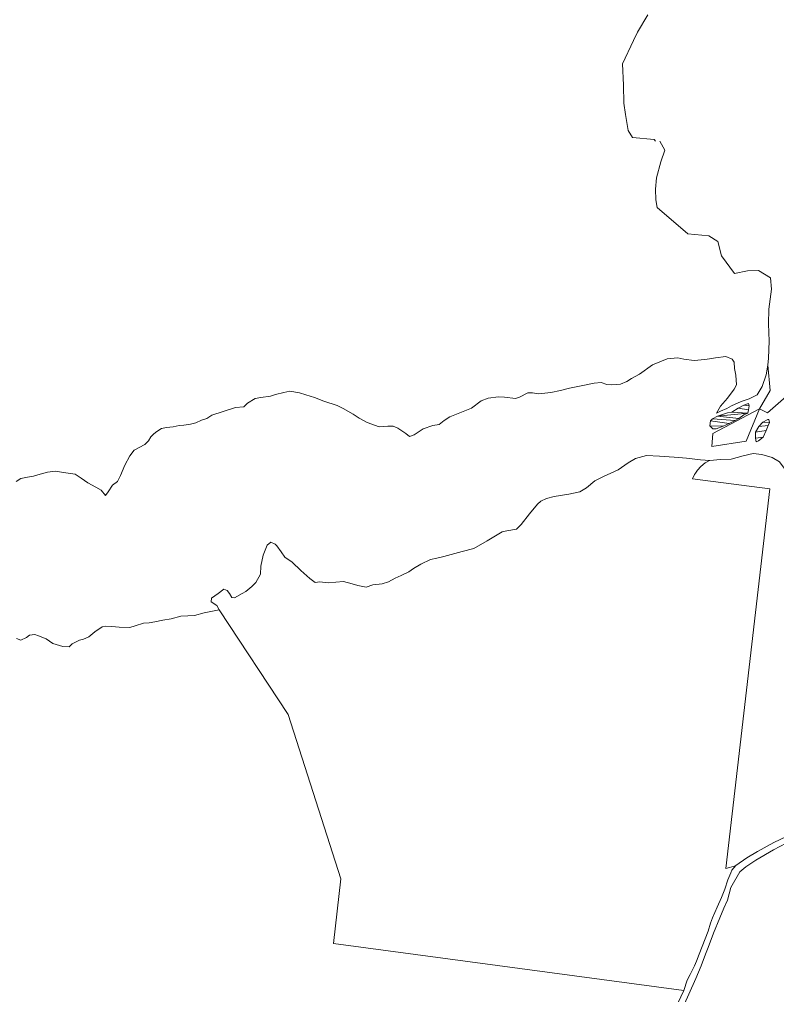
# Model space of a CAD drawing. Header units: millimetres. Extents: x 3522 to 28992, y 3906 to 26953.
# Drawn here: x 9409 to 11740, y 15112 to 18112 of the extents above; entities that cross this region are included whole.
import ezdxf

# ---------------------------------------------------------------- set-up
doc = ezdxf.new("R2010")
doc.units = ezdxf.units.MM
doc.layers.add('-2', color=1, linetype='Continuous')
doc.layers.add('-3', color=7, linetype='Continuous')

msp = doc.modelspace()

# ---------------------------------------------------------------- linework, layer by layer
at = {"layer": '-2', "color": 1, "linetype": 'ByBlock', "lineweight": 0}
for p, q in [((11684.673, 16914.835), (11717.446, 16971.21)), ((11727.687, 15559.409), (11766.242, 15579.636)), ((11672.763, 15527.642), (11727.687, 15559.409)), ((11642.594, 15507.336), (11672.763, 15527.642)), ((11596.791, 15443.204), (11623.906, 15492.007)), ((11623.906, 15492.007), (11642.594, 15507.336)), ((11586.287, 15404.667), (11596.791, 15443.204)), ((11574.63, 15379.613), (11586.287, 15404.667)), ((11562.426, 15350.242), (11574.63, 15379.613)), ((11542.695, 15302.896), (11562.426, 15350.242)), ((11526.555, 15259.328), (11542.695, 15302.896)), ((11518.752, 15239.067), (11526.555, 15259.328)), ((11505.475, 15203.098), (11518.752, 15239.067)), ((11488.61, 15163.858), (11505.475, 15203.098)), ((11449.718, 15076.277), (11488.61, 15163.858)), ((11423.452, 15066.356), (11451.938, 15126.583))]:
    msp.add_line(p, q, dxfattribs=at)
for points in [[(11365.131, 17737.738), (11360.571, 17743.233), (11293.798, 17749.883), (11280.61, 17771.477), (11272.518, 17820.241), (11267.717, 17855.035), (11266.485, 17910.142), (11263.483, 17976.424), (11297.047, 18047.506), (11309.505, 18073.146), (11340.772, 18126.961)], [(11378.21, 17737.79), (11393.008, 17710.347), (11381.003, 17674.62), (11368.116, 17625.176), (11364.259, 17591.152), (11365.751, 17558.349), (11369.608, 17534.42), (11463.954, 17453.471), (11528.201, 17447.023), (11556.769, 17429.726), (11567.818, 17385.396), (11607.243, 17330.887), (11647.734, 17339.912), (11681.546, 17340.866), (11718.2, 17318.156)], [(12169.181, 17740.962), (12581.055, 17025.398), (12545.045, 17005.655), (12521.12, 17001.812), (12486.699, 17018.402), (12333.401, 16898.086), (12202.541, 16843.9), (12149.37, 16780.091), (12013.596, 16890.15), (11831.907, 17010.298), (11708.972, 16903.423), (11684.673, 16914.835)], [(11530.549, 16756.721), (11517.504, 16748.896), (11504.189, 16737.583), (11493.417, 16726.5), (11487.75, 16717.911), (11484.66, 16713.365), (11478.701, 16700.458), (11716.323, 16669.257), (11580.528, 15501.563), (11610.901, 15510.387)], [(10022.632, 16297.492), (10235.082, 15975.238), (10397.131, 15470.449), (10374.295, 15271.895), (11452.187, 15127.362)], [(11611.364, 15510.933), (11645.122, 15534.764), (11678.593, 15554.785), (11728.65, 15582.276), (11767.442, 15600.468)], [(11451.938, 15126.583), (11462.13, 15158.514), (11470.923, 15175.716), (11484.377, 15202.787), (11491.111, 15217.212), (11499.175, 15238.234), (11526.744, 15309.908), (11533.566, 15334.245), (11539.549, 15349.948), (11554.329, 15383.361), (11567.803, 15412.72), (11577.69, 15438.808), (11587.595, 15466.929), (11596.425, 15488.451), (11599.807, 15497.316), (11611.364, 15510.933)]]:
    msp.add_lwpolyline(points, dxfattribs=at)
msp.add_lwpolyline([(11684.673, 16914.835), (11540.664, 16839.421), (11538.281, 16799.538), (11643.652, 16816.343)], close=True, dxfattribs=at)
at = {"layer": '-3', "color": 1, "linetype": 'ByBlock', "lineweight": 0}
msp.add_line((11709.997, 17049.312), (11717.446, 16971.21), dxfattribs=at)
for points in [[(11718.2, 17318.156), (11721.451, 17283.049), (11713.033, 17221.616), (11712.643, 17177.139), (11713.952, 17123.495), (11712.476, 17071.148), (11709.997, 17049.312)], [(11709.997, 17049.312), (11705.162, 17019.618), (11692.651, 16984.151), (11677.427, 16958.113), (11652.669, 16946.144), (11627.939, 16937.479), (11598.089, 16924.542), (11584.035, 16916.031), (11564.649, 16908.079), (11552.647, 16901.583), (11565.039, 16923.58), (11585.587, 16948.043), (11606.926, 16975.803), (11614.16, 16989.206), (11611.371, 17018.971), (11607.735, 17039.086), (11606.381, 17058.67), (11600.621, 17068.383), (11581.375, 17076.442), (11548.805, 17072.172), (11530.988, 17069.289), (11516.734, 17066.88), (11483.163, 17064.399), (11452.189, 17068.247), (11433.666, 17071.725), (11400.603, 17069.239), (11355.961, 17050.593), (11315.55, 17021.741), (11290.778, 17008.247), (11276.979, 16999.734), (11257.584, 16990.766), (11230.625, 16988.73), (11215.129, 16989.638), (11197.903, 16996.154), (11176.025, 16993.817), (11130.703, 16984.582), (11100.405, 16978.512), (11072.899, 16972.16), (11042.848, 16965.325), (11015.629, 16962.529), (11004.948, 16961.867), (10986.672, 16964.58), (10971.673, 16964.212), (10946.647, 16950.721), (10934.669, 16947.02), (10900.137, 16950.902), (10881.596, 16952.346), (10850.296, 16948.064), (10828.365, 16939.627), (10798.436, 16917.794), (10773.178, 16906.847), (10753.279, 16898.391), (10732.117, 16890.71), (10714.984, 16878.924), (10699.631, 16867.121), (10680.292, 16864.506), (10649.949, 16853.352), (10632.054, 16841.573), (10622.854, 16835.813), (10608.314, 16829.849), (10597.219, 16839.866), (10572.447, 16855.349), (10558.525, 16861.833), (10542.004, 16861.734), (10514.79, 16859.701), (10478.564, 16873.258), (10453.01, 16886.46), (10435.075, 16899.082), (10404.471, 16916.145), (10385.488, 16925.219), (10345.2, 16939.321), (10316.319, 16950.013), (10289.447, 16957.89), (10269.68, 16964.43), (10239.99, 16969.791), (10221.91, 16965.894), (10195.926, 16959.02), (10180.889, 16954.331), (10151.627, 16950.538), (10134.06, 16947.144), (10109.79, 16932.883), (10099.018, 16921.8), (10073.075, 16919.756), (10000.427, 16895.526), (9985.091, 16885.757), (9969.036, 16880.824), (9951.42, 16871.838), (9934.609, 16867.675), (9914.509, 16865.321), (9900.264, 16863.929), (9881.42, 16859.785), (9860.812, 16857.436), (9846.045, 16854.524), (9827.905, 16843.764), (9819.958, 16835.959), (9812.53, 16829.42), (9805.554, 16816.522), (9794.272, 16805.19), (9761.849, 16788.718), (9748.732, 16771.048), (9733.479, 16741.706), (9719.229, 16710.83), (9710.423, 16692.103), (9694.566, 16680.814), (9681.679, 16660.346), (9673.696, 16648.474), (9660.371, 16665.12), (9643.426, 16674.684), (9619.142, 16687.874), (9598.43, 16702.556), (9579.984, 16714.929), (9544.699, 16719.835), (9519.57, 16723.629), (9495.144, 16720.553), (9472.467, 16714.157), (9452.336, 16708.245), (9433.501, 16705.117), (9413.386, 16700.984), (9399.328, 16691.965)], [(11898.723, 16543.256), (11875.596, 16572.449), (11849.475, 16608.024), (11819.281, 16642.875), (11798.214, 16675.098), (11775.408, 16711.914), (11745.518, 16752.354), (11723.526, 16766.031), (11691.577, 16774.718), (11665.425, 16777.759), (11634.358, 16770.933), (11596.903, 16760.354), (11564.366, 16759.896), (11532.059, 16756.64)], [(11532.059, 16756.64), (11503.353, 16758.179), (11460.449, 16763.919), (11422.099, 16767.074), (11377.136, 16769.782), (11337.503, 16771.678), (11303.618, 16762.337), (11280.886, 16749.587), (11250.197, 16728.015), (11204.523, 16707.6), (11177.713, 16693.617), (11152.114, 16672.76), (11131.674, 16660.496), (11098.058, 16652.931), (11053.267, 16646.234), (11029.826, 16639.59), (11012.468, 16631.111), (11001.719, 16622.569), (10977.056, 16592.553), (10951.354, 16560.005), (10937.756, 16545.39), (10907.716, 16539.825), (10893.203, 16536.911), (10867.909, 16521.897), (10846.702, 16509.132), (10806.592, 16485.615), (10770.676, 16476.547), (10714.37, 16461.061), (10692.722, 16455.926), (10673.369, 16451.786), (10642.749, 16438.093), (10621.027, 16424.57), (10606.445, 16413.777), (10582.71, 16402.561), (10564.594, 16394.597), (10543.913, 16383.861), (10524.284, 16377.182), (10495.033, 16374.66), (10475.146, 16367.475), (10449.767, 16371.78), (10432.274, 16376.773), (10405.652, 16384.139), (10358.089, 16380.263), (10332.702, 16383.551), (10317.939, 16381.148), (10301.53, 16393.756), (10274.044, 16418.668), (10247.067, 16443.576), (10224.834, 16458.781), (10213.289, 16475.411), (10199.98, 16493.836), (10194.942, 16498.967), (10182.286, 16504.931), (10171.021, 16495.632), (10158.559, 16465.756), (10150.888, 16431.514), (10149.66, 16407.378), (10135.966, 16381.835), (10123.147, 16369.246), (10105.478, 16354.16), (10093.471, 16347.156), (10070.232, 16334.664), (10061.598, 16335.508), (10054.843, 16347.772), (10047.551, 16356.736), (10037.167, 16360.9), (10020.017, 16347.081), (9999.051, 16332.789), (9998.705, 16322.371), (10015.378, 16310.777), (10022.632, 16297.492)], [(10022.632, 16297.492), (9997.675, 16291.879), (9977.056, 16288.26), (9946.994, 16280.153), (9926.904, 16278.816), (9905.288, 16277.494), (9875.482, 16269.639), (9849.52, 16265.307), (9825.076, 16260.198), (9808.273, 16257.051), (9790.479, 16256.709), (9765.243, 16248.303), (9747.917, 16243.382), (9715.648, 16244.447), (9693.299, 16246.435), (9672.464, 16247.139), (9663.553, 16245.443), (9641.049, 16229.64), (9621.857, 16214.823), (9606.289, 16207.598), (9593.553, 16204.413), (9571.084, 16192.677), (9561.342, 16183.109), (9542.036, 16184.307), (9511.878, 16194.248), (9490.646, 16207.664), (9467.86, 16217.79), (9456.707, 16221.199), (9440.17, 16219.32), (9430.451, 16212.294), (9412.839, 16203.817), (9399.416, 16209.281)]]:
    msp.add_lwpolyline(points, dxfattribs=at)

# ---------------------------------------------------------------- meshes
mesh = msp.add_polyface(dxfattribs=at)
corners = [(11652.983, 16924.028), (11636.234, 16926.98), (11650.848, 16912.355), (11619.122, 16917.482), (11648.467, 16901.702), (11599.701, 16905.463), (11555.62, 16892.913), (11620.625, 16885.95), (11609.889, 16878.933), (11539.788, 16884.419), (11591.512, 16870.209), (11534.146, 16878.626), (11573.145, 16862.501), (11531.979, 16863.395), (11636.734, 16896.983), (11551.724, 16854.314), (11541.048, 16854.16), (11586.463, 16903.045), (11650.254, 16931.678)]
mesh.append_faces([[corners[k] for k in face] for face in [(1, 0, 18), (12, 13, 16, 15)]], dxfattribs={"vtx0": -1, "color": 1})
mesh.append_faces([[corners[k] for k in face] for face in [(4, 6, 7, 14)]], dxfattribs={"vtx0": -1, "vtx1": -1, "color": 1})
mesh.append_faces([[corners[k] for k in face] for face in [(0, 1, 3, 2), (2, 3, 5, 4), (7, 6, 9, 8), (8, 9, 11, 10), (10, 11, 13, 12)]], dxfattribs={"vtx0": -1, "vtx2": -1, "color": 1})
mesh.append_faces([[corners[k] for k in face] for face in [(4, 5, 17, 6)]], dxfattribs={"vtx0": -1, "vtx3": -1, "color": 1})
mesh = msp.add_polyface(dxfattribs=at)
corners = [(11715.313, 16872.863), (11694.486, 16874.583), (11711.425, 16864.257), (11682.932, 16861.219), (11704.681, 16848.815), (11672.61, 16843.524), (11695.862, 16828.564), (11671.69, 16825.486), (11713.105, 16882.034), (11681.021, 16817.264), (11674.383, 16813.768), (11709.804, 16882.319)]
mesh.append_faces([[corners[k] for k in face] for face in [(1, 0, 8, 11), (6, 7, 10, 9)]], dxfattribs={"vtx0": -1, "color": 1})
mesh.append_faces([[corners[k] for k in face] for face in [(0, 1, 3, 2), (2, 3, 5, 4), (4, 5, 7, 6)]], dxfattribs={"vtx0": -1, "vtx2": -1, "color": 1})

doc.saveas('drawing.dxf')
